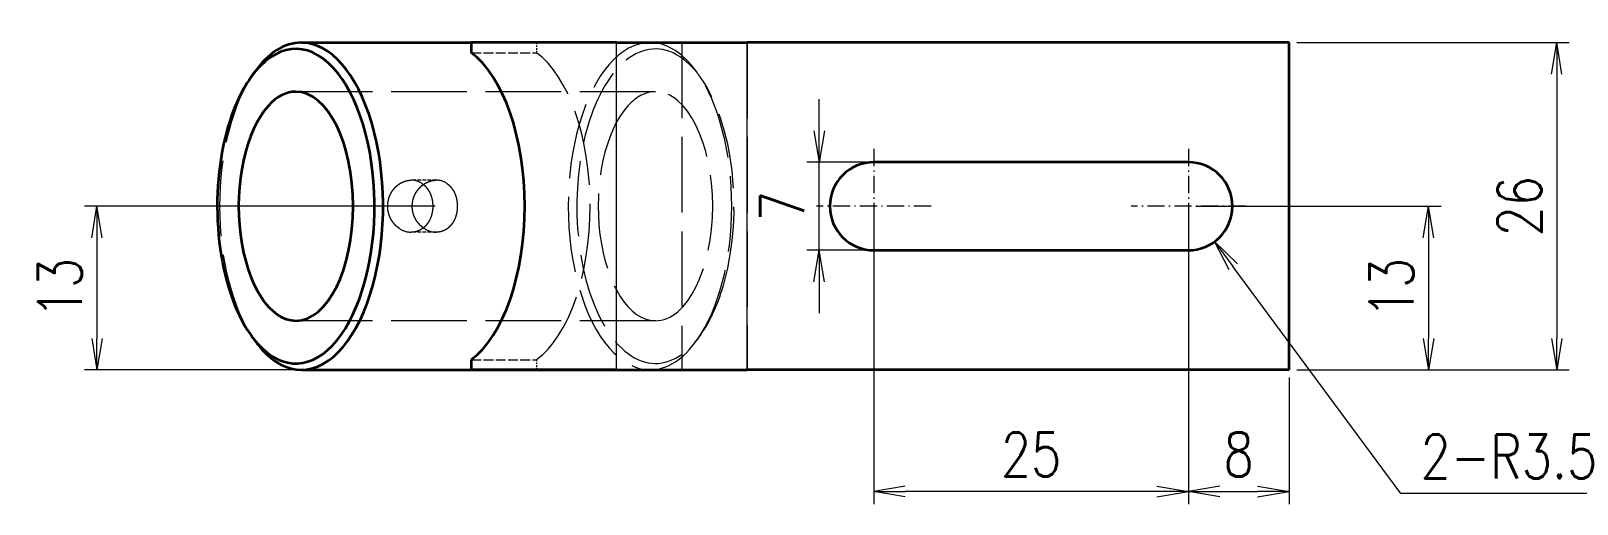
# Model space of a CAD drawing. Header units: millimetres. Extents: x 1333 to 359964, y -52803 to -5704.
# Drawn here: x 170778.6 to 170901.5, y -26312.3 to -26274.7 of the extents above; entities that cross this region are included whole.
import ezdxf

# ---------------------------------------------------------------- set-up
doc = ezdxf.new("R2010")
doc.units = ezdxf.units.MM
doc.header["$LTSCALE"] = 0.5
for name, pattern in [('AM_ISO02W050x2', [3.75, 3, -0.75]), ('AM_ISO08W050x2', [9, 6, -0.75, 1.5, -0.75]), ('DASHDOT', [18.5, 12, -3, 0.5, -3]), ('DASHED', [15, 12, -3])]:
    doc.linetypes.add(name, pattern=pattern)
for name, color, linetype, lineweight in [('中心线', 2, 'AM_ISO08W050x2', 18), ('标注线', 3, 'Continuous', 18), ('粗实线', 7, 'Continuous', 35), ('虚线', 1, 'AM_ISO02W050x2', 18)]:
    doc.layers.add(name, color=color, linetype=linetype, lineweight=lineweight)
doc.styles.add('DIM', font='romans.shx', dxfattribs={"width": 0.8, "bigfont": 'bigfont.shx'})
doc.dimstyles.new('DEH 1-1$0', dxfattribs={"dimtxt": 3.5, "dimasz": 2.5, "dimexe": 1, "dimexo": 0.625, "dimgap": 1.2, "dimtad": 1, "dimzin": 9, "dimdsep": 46, "dimtxsty": 'DIM', "dimblk": 'OPEN', "dimcen": 0, "dimclrd": 8, "dimclre": 8, "dimclrt": 2, "dimazin": 2, "dimtfac": 0.5, "dimtmove": 0, "dimatfit": 3, "dimldrblk": 'OPEN', "dimfxl": 0, "dimtolj": 2, "dimlwd": 18, "dimlwe": 18, "dimarcsym": 0})
doc.dimstyles.new('DEH 1-1$4', dxfattribs={"dimtxt": 3.5, "dimasz": 2.5, "dimexe": 1, "dimexo": 0.625, "dimgap": 1.2, "dimtad": 1, "dimtoh": 1, "dimdsep": 46, "dimtxsty": 'DIM', "dimblk": 'OPEN', "dimcen": 0, "dimclrd": 8, "dimclre": 8, "dimclrt": 2, "dimazin": 2, "dimtfac": 0.5, "dimtofl": 0, "dimtmove": 0, "dimatfit": 3, "dimldrblk": 'OPEN', "dimfxl": 0, "dimtolj": 2, "dimlwd": 18, "dimlwe": 18, "dimarcsym": 0})

# ---------------------------------------------------------------- blocks, each defined once
blk = doc.blocks.new('_Open')
at = {"color": 0, "linetype": 'ByBlock', "lineweight": -2}
for p, q in [((-1, 0.167), (0, 0)), ((-1, -0.167), (0, 0)), ((0, 0), (-1, 0))]:
    blk.add_line(p, q, dxfattribs=at)
blk = doc.blocks.new('*D210')
at = {"layer": 'Defpoints', "color": 0, "transparency": 16777216}
for p in [(170870.62, -26288.66), (170878.62, -26301.66), (170889.71, -26301.66)]:
    blk.add_point(p, dxfattribs=at)
at = {"layer": '标注线', "color": 8, "lineweight": 18, "transparency": 16777216}
for p, q in [((170871.25, -26288.66), (170890.71, -26288.66)), ((170889.71, -26291.16), (170889.71, -26299.16)), ((170879.25, -26301.66), (170890.71, -26301.66))]:
    blk.add_line(p, q, dxfattribs=at)
at = {"layer": '标注线', "color": 8, "lineweight": 18, "transparency": 16777216, "xscale": 2.5, "yscale": 2.5, "zscale": 2.5}
for p, rotation in [((170889.71, -26288.66), 90), ((170889.71, -26301.66), 270)]:
    blk.add_blockref('_Open', p, dxfattribs=dict(at, rotation=rotation))
at = {"layer": '标注线', "color": 2, "transparency": 16777216, "insert": (170886.76, -26295.16), "char_height": 3.5, "attachment_point": 5, "rotation": 90, "style": 'DIM'}
blk.add_mtext('\\A2;13', dxfattribs=at)
blk = doc.blocks.new('*D211')
at = {"layer": 'Defpoints', "color": 0, "transparency": 16777216}
for p in [(170878.62, -26275.66), (170878.62, -26301.66), (170899.9, -26301.66)]:
    blk.add_point(p, dxfattribs=at)
at = {"layer": '标注线', "color": 8, "lineweight": 18, "transparency": 16777216}
for p, q in [((170879.25, -26275.66), (170900.9, -26275.66)), ((170899.9, -26278.16), (170899.9, -26299.16)), ((170879.25, -26301.66), (170900.9, -26301.66))]:
    blk.add_line(p, q, dxfattribs=at)
at = {"layer": '标注线', "color": 8, "lineweight": 18, "transparency": 16777216, "xscale": 2.5, "yscale": 2.5, "zscale": 2.5}
for p, rotation in [((170899.9, -26275.66), 90), ((170899.9, -26301.66), 270)]:
    blk.add_blockref('_Open', p, dxfattribs=dict(at, rotation=rotation))
at = {"layer": '标注线', "color": 2, "transparency": 16777216, "insert": (170896.95, -26288.66), "char_height": 3.5, "attachment_point": 5, "rotation": 90, "style": 'DIM'}
blk.add_mtext('\\A2;26', dxfattribs=at)
blk = doc.blocks.new('*D212')
at = {"layer": 'Defpoints', "color": 0, "transparency": 16777216}
for p in [(170870.62, -26288.66), (170878.62, -26301.66), (170878.62, -26311.33)]:
    blk.add_point(p, dxfattribs=at)
at = {"layer": '标注线', "color": 8, "lineweight": 18, "transparency": 16777216}
for p, q in [((170870.62, -26289.28), (170870.62, -26312.33)), ((170878.62, -26302.28), (170878.62, -26312.33)), ((170873.12, -26311.33), (170876.12, -26311.33))]:
    blk.add_line(p, q, dxfattribs=at)
at = {"layer": '标注线', "color": 8, "lineweight": 18, "transparency": 16777216, "xscale": 2.5, "yscale": 2.5, "zscale": 2.5, "rotation": 180}
blk.add_blockref('_Open', (170870.62, -26311.33), dxfattribs=at)
at = {"layer": '标注线', "color": 8, "lineweight": 18, "transparency": 16777216, "xscale": 2.5, "yscale": 2.5, "zscale": 2.5}
blk.add_blockref('_Open', (170878.62, -26311.33), dxfattribs=at)
at = {"layer": '标注线', "color": 2, "transparency": 16777216, "insert": (170874.62, -26308.38), "char_height": 3.5, "attachment_point": 5, "style": 'DIM'}
blk.add_mtext('\\A2;8', dxfattribs=at)
blk = doc.blocks.new('*D213')
at = {"layer": 'Defpoints', "color": 0, "transparency": 16777216}
for p in [(170845.62, -26288.66), (170870.62, -26288.66), (170845.62, -26311.33)]:
    blk.add_point(p, dxfattribs=at)
at = {"layer": '标注线', "color": 8, "lineweight": 18, "transparency": 16777216}
for p, q in [((170845.62, -26289.28), (170845.62, -26312.33)), ((170870.62, -26289.28), (170870.62, -26312.33)), ((170868.12, -26311.33), (170848.12, -26311.33))]:
    blk.add_line(p, q, dxfattribs=at)
at = {"layer": '标注线', "color": 8, "lineweight": 18, "transparency": 16777216, "xscale": 2.5, "yscale": 2.5, "zscale": 2.5, "rotation": 180}
blk.add_blockref('_Open', (170845.62, -26311.33), dxfattribs=at)
at = {"layer": '标注线', "color": 8, "lineweight": 18, "transparency": 16777216, "xscale": 2.5, "yscale": 2.5, "zscale": 2.5}
blk.add_blockref('_Open', (170870.62, -26311.33), dxfattribs=at)
at = {"layer": '标注线', "color": 2, "transparency": 16777216, "insert": (170858.12, -26308.38), "char_height": 3.5, "attachment_point": 5, "style": 'DIM'}
blk.add_mtext('\\A2;25', dxfattribs=at)
blk = doc.blocks.new('*D214')
at = {"layer": 'Defpoints', "color": 0, "transparency": 16777216}
for p in [(170841.28, -26285.16), (170845.62, -26285.16), (170845.62, -26292.16)]:
    blk.add_point(p, dxfattribs=at)
at = {"layer": '标注线', "color": 8, "lineweight": 18, "transparency": 16777216}
for p, q in [((170841.28, -26282.66), (170841.28, -26280.16)), ((170845, -26285.16), (170840.28, -26285.16)), ((170841.28, -26292.16), (170841.28, -26285.16)), ((170845, -26292.16), (170840.28, -26292.16)), ((170841.28, -26294.66), (170841.28, -26297.16))]:
    blk.add_line(p, q, dxfattribs=at)
at = {"layer": '标注线', "color": 8, "lineweight": 18, "transparency": 16777216, "xscale": 2.5, "yscale": 2.5, "zscale": 2.5}
for p, rotation in [((170841.28, -26285.16), 270), ((170841.28, -26292.16), 90)]:
    blk.add_blockref('_Open', p, dxfattribs=dict(at, rotation=rotation))
at = {"layer": '标注线', "color": 2, "transparency": 16777216, "insert": (170838.33, -26288.66), "char_height": 3.5, "attachment_point": 5, "rotation": 90, "style": 'DIM'}
blk.add_mtext('\\A2;7', dxfattribs=at)
blk = doc.blocks.new('*D215')
at = {"layer": 'Defpoints', "color": 0, "transparency": 16777216}
for p in [(170870.62, -26288.66), (170872.7, -26291.47)]:
    blk.add_point(p, dxfattribs=at)
at = {"layer": '标注线', "color": 8, "lineweight": 18, "transparency": 16777216}
for p, q in [((170887.5, -26311.49), (170874.19, -26293.48)), ((170903.5, -26311.49), (170887.5, -26311.49))]:
    blk.add_line(p, q, dxfattribs=at)
at = {"layer": '标注线', "color": 8, "lineweight": 18, "transparency": 16777216, "xscale": 2.5, "yscale": 2.5, "zscale": 2.5, "rotation": 126.4819139225888}
blk.add_blockref('_Open', (170872.7, -26291.47), dxfattribs=at)
at = {"layer": '标注线', "color": 2, "transparency": 16777216, "insert": (170896.1, -26308.54), "char_height": 3.5, "attachment_point": 5, "style": 'DIM'}
blk.add_mtext('\\A2;2-R3.5', dxfattribs=at)
blk = doc.blocks.new('*D216')
at = {"layer": 'Defpoints', "color": 0, "transparency": 16777216}
for p in [(170811.37, -26288.66), (170783.87, -26301.66), (170835.55, -26301.66)]:
    blk.add_point(p, dxfattribs=at)
at = {"layer": '标注线', "color": 8, "lineweight": 18, "transparency": 16777216}
for p, q in [((170810.75, -26288.66), (170782.87, -26288.66)), ((170783.87, -26291.16), (170783.87, -26299.16)), ((170834.93, -26301.66), (170782.87, -26301.66))]:
    blk.add_line(p, q, dxfattribs=at)
at = {"layer": '标注线', "color": 8, "lineweight": 18, "transparency": 16777216, "xscale": 2.5, "yscale": 2.5, "zscale": 2.5}
for p, rotation in [((170783.87, -26288.66), 90), ((170783.87, -26301.66), 270)]:
    blk.add_blockref('_Open', p, dxfattribs=dict(at, rotation=rotation))
at = {"layer": '标注线', "color": 2, "transparency": 16777216, "insert": (170780.92, -26295.16), "char_height": 3.5, "attachment_point": 5, "rotation": 90, "style": 'DIM'}
blk.add_mtext('\\A2;13', dxfattribs=at)

msp = doc.modelspace()

# ---------------------------------------------------------------- linework, layer by layer
at = {"color": 7, "lineweight": 13}
for p, q in [((170825.158, -26301.658), (170825.158, -26275.658)), ((170835.55, -26301.658), (170835.55, -26275.658))]:
    msp.add_line(p, q, dxfattribs=at)
at = {"layer": '中心线', "linetype": 'DASHDOT', "lineweight": 13, "ltscale": 0.227502}
for p, q in [((170845.622, -26284.108), (170845.622, -26293.208)), ((170870.622, -26284.108), (170870.622, -26293.208))]:
    msp.add_line(p, q, dxfattribs=at)
at = {"layer": '中心线', "linetype": 'DASHDOT', "lineweight": 13, "ltscale": 0.2275}
for p, q in [((170850.172, -26288.658), (170841.072, -26288.658)), ((170875.172, -26288.658), (170866.072, -26288.658))]:
    msp.add_line(p, q, dxfattribs=at)
at = {"layer": '粗实线', "lineweight": 35, "ltscale": 0.337712}
msp.add_line((170800.114, -26275.658), (170813.622, -26275.658), dxfattribs=at)
at = {"layer": '粗实线', "lineweight": 35, "ltscale": 0.020092}
for p, q in [((170813.622, -26275.658), (170813.622, -26276.462)), ((170813.622, -26300.855), (170813.622, -26301.658))]:
    msp.add_line(p, q, dxfattribs=at)
at = {"layer": '粗实线', "lineweight": 35, "ltscale": 0.288397}
for p, q in [((170825.158, -26275.658), (170813.622, -26275.658)), ((170825.158, -26301.658), (170813.622, -26301.658))]:
    msp.add_line(p, q, dxfattribs=at)
at = {"layer": '粗实线', "lineweight": 35, "ltscale": 0.259808}
for p, q in [((170825.158, -26275.658), (170835.55, -26275.658)), ((170825.158, -26301.658), (170835.55, -26301.658))]:
    msp.add_line(p, q, dxfattribs=at)
at = {"layer": '粗实线', "lineweight": 35}
for p, q in [((170878.622, -26275.658), (170835.55, -26275.658)), ((170878.622, -26301.658), (170878.622, -26275.658)), ((170870.622, -26285.158), (170845.622, -26285.158)), ((170845.622, -26292.158), (170870.622, -26292.158)), ((170800.113, -26301.658), (170827.826, -26301.658)), ((170878.622, -26301.658), (170835.55, -26301.658))]:
    msp.add_line(p, q, dxfattribs=at)
at = {"layer": '粗实线', "lineweight": 35, "ltscale": 0.012497}
msp.add_line((170796.072, -26278.452), (170796.361, -26278.044), dxfattribs=at)
at = {"layer": '粗实线', "lineweight": 35, "ltscale": 0.012499}
msp.add_line((170796.071, -26298.863), (170796.36, -26299.271), dxfattribs=at)
at = {"layer": '粗实线', "lineweight": 35}
for centre, radius, start, end in [((170845.622, -26288.658), 3.5, 90, 270), ((170870.622, -26288.658), 3.5, 270, 90), ((170802.456, -26294.378), 7.802, 215.09001, 222.29145)]:
    msp.add_arc(centre, radius, start, end, dxfattribs=at)
for centre, major_axis, ratio, start_param, end_param in [((170799.681, -26288.658), (0, -12.5), 0.5, 2.6415927, 3.7570368), ((170800.114, -26288.658), (0, -13), 0.5, 3.1415636, 3.7570995), ((170800.114, -26288.658), (0, -13), 0.5, 1.0707963, 3.1415636), ((170811.372, -26288.658), (0, -13), 0.5, 0.3534684, 2.7881243), ((170799.681, -26288.658), (0, -12.5), 0.5, 5.7831853, 8.924778), ((170799.801, -26288.91), (0.123, -12.761), 0.4996133, 3.7469651, 4.1962458), ((170799.681, -26288.658), (0, 9.1), 0.5, 0.0000291, 0.5), ((170799.681, -26288.658), (0, 9.1), 0.5, 3.1416218, 6.2832144), ((170799.681, -26288.658), (0, 9.1), 0.5, 0.5, 3.1416217), ((170799.681, -26288.658), (0, -12.5), 0.5, 4.212389, 5.6675428), ((170800.114, -26288.658), (0, -13), 0.5, 6.2831562, 7.3539816), ((170800.114, -26288.658), (0, -13), 0.5, 5.6675407, 5.7831853), ((170800.114, -26288.658), (0, -13), 0.5, 5.7831853, 6.2831562)]:
    msp.add_ellipse(centre, major_axis=major_axis, ratio=ratio, start_param=start_param, end_param=end_param, dxfattribs=at)
at = {"layer": '虚线', "linetype": 'DASHED', "lineweight": 13, "ltscale": 0.355108}
msp.add_line((170813.622, -26275.658), (170827.827, -26275.658), dxfattribs=at)
at = {"layer": '虚线', "linetype": 'DASHED', "lineweight": 13, "ltscale": 0.020094}
for p, q in [((170818.818, -26275.658), (170818.818, -26276.462)), ((170818.818, -26300.854), (170818.818, -26301.658))]:
    msp.add_line(p, q, dxfattribs=at)
at = {"layer": '虚线', "linetype": 'DASHED', "lineweight": 13}
for p, q in [((170830.354, -26275.658), (170830.354, -26301.658)), ((170835.55, -26275.658), (170835.55, -26301.658)), ((170828.259, -26279.558), (170799.68, -26279.558)), ((170828.26, -26297.758), (170799.681, -26297.758))]:
    msp.add_line(p, q, dxfattribs=at)
at = {"layer": '虚线', "linetype": 'DASHED', "lineweight": 13, "ltscale": 0.129904}
for p, q in [((170813.622, -26276.462), (170818.818, -26276.462)), ((170813.622, -26300.855), (170818.818, -26300.855))]:
    msp.add_line(p, q, dxfattribs=at)
at = {"layer": '虚线', "linetype": 'DASHED', "lineweight": 13, "ltscale": 0.012497}
msp.add_line((170831.869, -26278.453), (170831.58, -26278.045), dxfattribs=at)
at = {"layer": '虚线', "linetype": 'DASHED', "lineweight": 13, "ltscale": 0.049655}
msp.add_line((170810.838, -26286.591), (170808.852, -26286.591), dxfattribs=at)
at = {"layer": '虚线', "linetype": 'DASHED', "lineweight": 13, "ltscale": 0.049656}
msp.add_line((170810.838, -26290.725), (170808.852, -26290.725), dxfattribs=at)
at = {"layer": '虚线', "linetype": 'DASHED', "lineweight": 13, "ltscale": 0.0125}
msp.add_line((170831.868, -26298.864), (170831.579, -26299.272), dxfattribs=at)
at = {"layer": '虚线', "linetype": 'DASHED', "lineweight": 13}
for centre, radius, start, end in [((170825.477, -26282.946), 7.813, 35.09561, 42.29392), ((170808.854, -26288.103), 1.512, 56.36386, 90.05474), ((170810.844, -26288.063), 1.472, 55.9123, 90.21627), ((170808.87, -26289.024), 1.702, 238.27256, 269.39837), ((170810.86, -26288.984), 1.742, 238.63465, 269.30397)]:
    msp.add_arc(centre, radius, start, end, dxfattribs=at)
for centre, major_axis, ratio, start_param, end_param in [((170827.826, -26288.658), (0, -13), 0.5, 3.1415636, 6.2838096), ((170828.259, -26288.658), (0, -12.5), 0.5, 2.6415927, 6.8986899), ((170827.826, -26288.658), (0, -13), 0.5, 2.6415927, 3.1415636), ((170816.568, -26288.658), (0, -13), 0.5, 0.3534684, 2.7881243), ((170800.114, -26288.658), (0, -13), 0.5, 3.7570995, 5.6675407), ((170827.826, -26288.658), (0, -13), 0.5, 2.525948, 2.6415927), ((170827.826, -26288.658), (0, -13), 0.5, 0.6155068, 2.525948), ((170828.259, -26288.658), (0, -12.5), 0.5, 1.0707963, 2.5258427), ((170828.259, -26288.658), (0, 9.1), 0.5, 0.0000291, 0.5), ((170828.259, -26288.658), (0, 9.1), 0.5, 3.1416218, 6.2832144), ((170828.259, -26288.658), (0, 9.1), 0.5, 0.5, 3.1416217), ((170828.264, -26288.673), (-0.006, -12.485), 0.5001769, 0.6161911, 1.0717864), ((170827.826, -26288.658), (0, -13), 0.5, 0.0006243, 0.6155068)]:
    msp.add_ellipse(centre, major_axis=major_axis, ratio=ratio, start_param=start_param, end_param=end_param, dxfattribs=at)
for points, knots in [([(170807.217, -26287.667), (170807.336, -26287.436), (170807.488, -26287.224), (170807.67, -26287.039), (170808.009, -26286.791), (170808.389, -26286.648), (170808.543, -26286.61), (170808.698, -26286.591), (170808.852, -26286.591)], [0, 0, 0, 0, 0, 0, 2.3187825, 2.3187825, 2.3187825, 3.8228789, 3.8228789, 3.8228789, 3.8228789, 3.8228789, 3.8228789]), ([(170809.176, -26287.667), (170809.298, -26287.436), (170809.455, -26287.224), (170809.642, -26287.04), (170809.987, -26286.791), (170810.372, -26286.649), (170810.527, -26286.61), (170810.684, -26286.591), (170810.838, -26286.591)], [0, 0, 0, 0, 0, 0, 2.3302442, 2.3302442, 2.3302442, 3.8413281, 3.8413281, 3.8413281, 3.8413281, 3.8413281, 3.8413281]), ([(170807.975, -26290.472), (170807.766, -26290.346), (170807.575, -26290.185), (170807.408, -26289.993), (170807.132, -26289.558), (170806.992, -26289.056), (170806.96, -26288.793), (170806.971, -26288.399), (170807.068, -26288.022), (170807.109, -26287.899), (170807.159, -26287.781), (170807.217, -26287.667)], [0, 0, 0, 0, 0, 0, 2.2656377, 2.2656377, 2.2656377, 4.5637724, 4.5637724, 4.5637724, 5.7013456, 5.7013456, 5.7013456, 5.7013456, 5.7013456, 5.7013456]), ([(170809.953, -26290.472), (170809.741, -26290.346), (170809.545, -26290.186), (170809.373, -26289.995), (170809.088, -26289.56), (170808.943, -26289.057), (170808.909, -26288.794), (170808.921, -26288.399), (170809.021, -26288.021), (170809.064, -26287.899), (170809.116, -26287.78), (170809.176, -26287.667)], [0, 0, 0, 0, 0, 0, 2.2760081, 2.2760081, 2.2760081, 4.5799469, 4.5799469, 4.5799469, 5.7190852, 5.7190852, 5.7190852, 5.7190852, 5.7190852, 5.7190852]), ([(170809.691, -26286.844), (170809.882, -26286.97), (170810.053, -26287.132), (170810.198, -26287.325), (170810.464, -26287.816), (170810.576, -26288.388), (170810.589, -26288.72), (170810.544, -26289.111), (170810.428, -26289.475), (170810.407, -26289.534), (170810.384, -26289.592), (170810.359, -26289.649)], [0, 0, 0, 0, 0, 0, 2.2296799, 2.2296799, 2.2296799, 5.0911596, 5.0911596, 5.0911596, 5.6564851, 5.6564851, 5.6564851, 5.6564851, 5.6564851, 5.6564851]), ([(170811.669, -26286.844), (170811.856, -26286.97), (170812.022, -26287.132), (170812.162, -26287.324), (170812.418, -26287.815), (170812.525, -26288.386), (170812.538, -26288.719), (170812.495, -26289.111), (170812.384, -26289.475), (170812.363, -26289.534), (170812.341, -26289.592), (170812.317, -26289.649)], [0, 0, 0, 0, 0, 0, 2.2253159, 2.2253159, 2.2253159, 5.0899985, 5.0899985, 5.0899985, 5.6568903, 5.6568903, 5.6568903, 5.6568903, 5.6568903, 5.6568903]), ([(170810.359, -26289.649), (170810.259, -26289.879), (170810.129, -26290.091), (170809.969, -26290.277), (170809.662, -26290.527), (170809.303, -26290.669), (170809.156, -26290.706), (170809.004, -26290.725), (170808.852, -26290.725)], [0, 0, 0, 0, 0, 0, 2.2850471, 2.2850471, 2.2850471, 3.7737185, 3.7737185, 3.7737185, 3.7737185, 3.7737185, 3.7737185]), ([(170812.317, -26289.649), (170812.221, -26289.879), (170812.096, -26290.091), (170811.941, -26290.276), (170811.642, -26290.527), (170811.288, -26290.669), (170811.141, -26290.706), (170810.991, -26290.725), (170810.838, -26290.725)], [0, 0, 0, 0, 0, 0, 2.2822233, 2.2822233, 2.2822233, 3.771084, 3.771084, 3.771084, 3.771084, 3.771084, 3.771084])]:
    msp.add_open_spline(points, degree=5, knots=knots, dxfattribs=at)

# ---------------------------------------------------------------- dimensions: what is measured, and where the dimension line sits
at = {"layer": '标注线'}
for base, p1, p2, picture, middle in [((170899.898, -26301.658), (170878.622, -26275.658), (170878.622, -26301.658), '*D211', (170896.948, -26288.658)), ((170841.279, -26285.158), (170845.622, -26292.158), (170845.622, -26285.158), '*D214', (170838.329, -26288.658)), ((170783.865, -26301.658), (170811.372, -26288.658), (170835.55, -26301.658), '*D216', (170780.915, -26295.158)), ((170889.713, -26301.658), (170870.622, -26288.658), (170878.622, -26301.658), '*D210', (170886.763, -26295.158))]:
    dim = msp.add_linear_dim(base=base, p1=p1, p2=p2, angle=90, dimstyle='DEH 1-1$0', dxfattribs=at)
    dim.commit()
    dim.dimension.update_dxf_attribs({"geometry": picture, "text_midpoint": middle})
for base, p2, picture, middle in [((170845.622, -26311.331), (170845.622, -26288.658), '*D213', (170858.122, -26308.381)), ((170878.622, -26311.331), (170878.622, -26301.658), '*D212', (170874.622, -26308.381))]:
    dim = msp.add_linear_dim(base=base, p1=(170870.622, -26288.658), p2=p2, dimstyle='DEH 1-1$0', dxfattribs=at)
    dim.commit()
    dim.dimension.update_dxf_attribs({"geometry": picture, "text_midpoint": middle})
dim = msp.add_radius_dim(center=(170870.622, -26288.658), mpoint=(170872.703, -26291.472), text='2-<>', dimstyle='DEH 1-1$4', dxfattribs=at)
dim.commit()
dim.dimension.update_dxf_attribs({"geometry": '*D215', "text_midpoint": (170896.105, -26311.488), "dimtype": 164})

doc.saveas('drawing.dxf')
